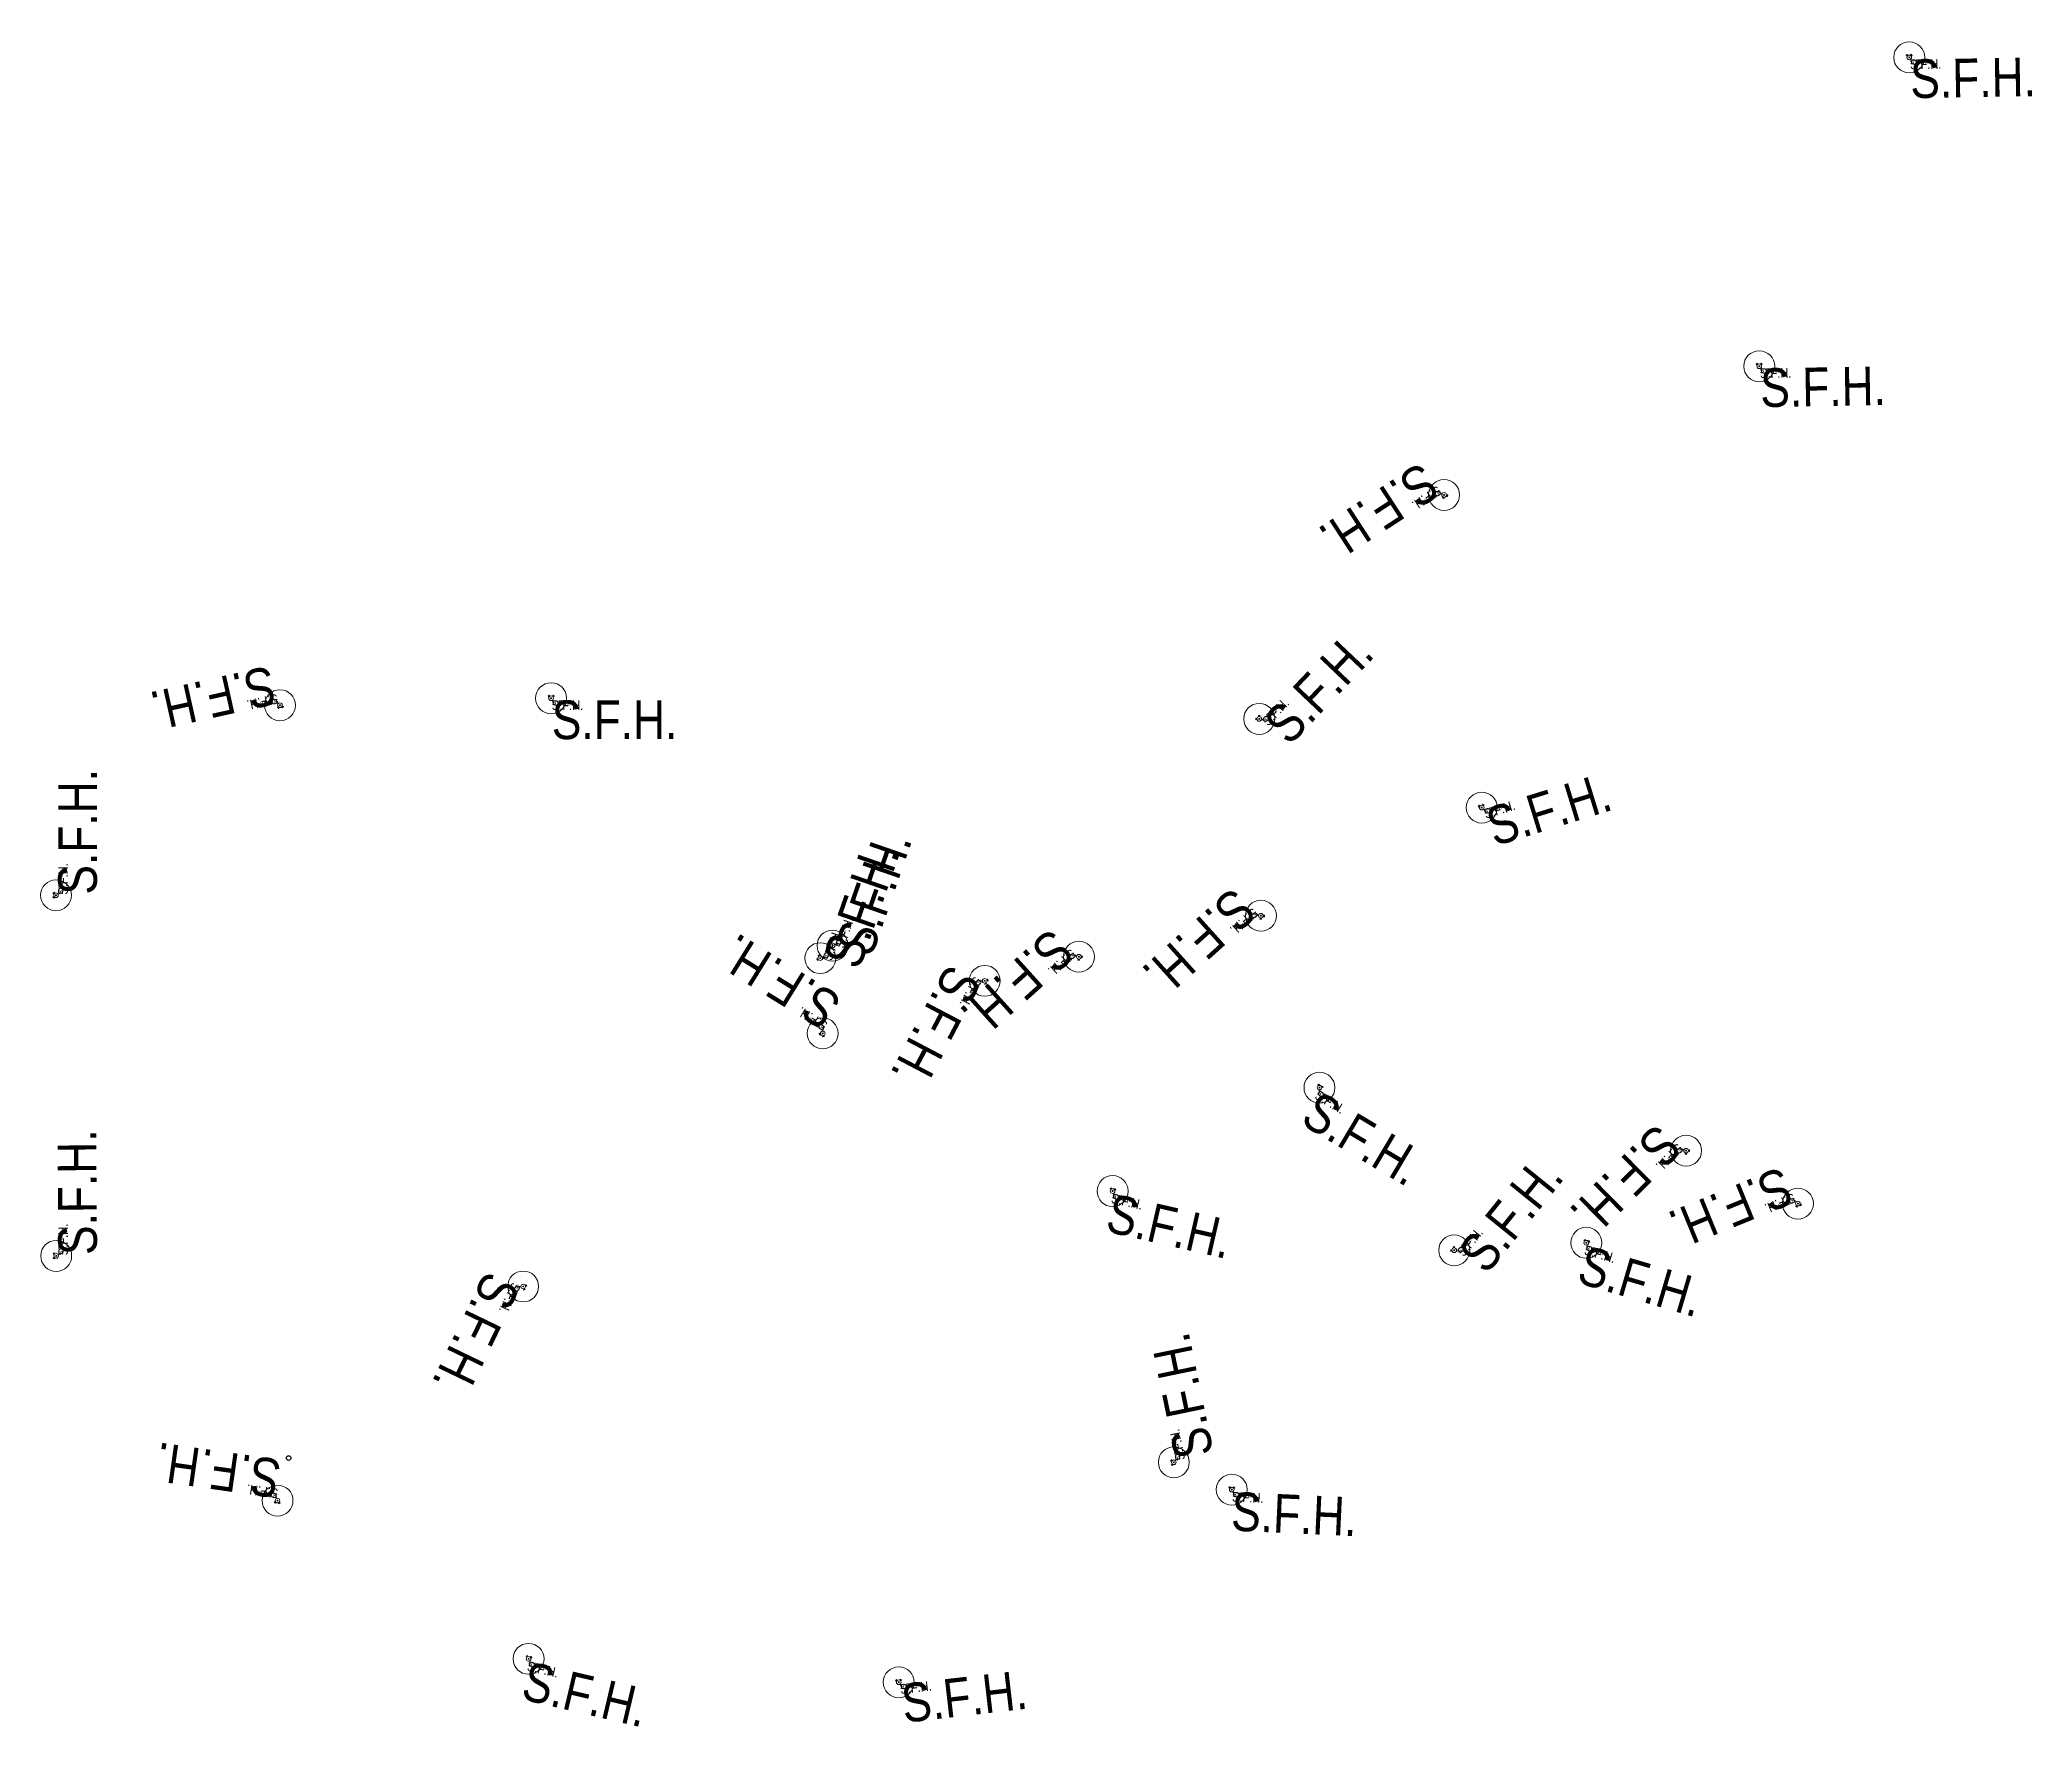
# Model space of a CAD drawing. Extents: x 833959 to 834474, y 817753 to 818189.
import ezdxf
from ezdxf.enums import TextEntityAlignment as Align

# ---------------------------------------------------------------- set-up
doc = ezdxf.new("R2010")
doc.units = 0
doc.header["$MEASUREMENT"] = 0
for name, color, linetype, lineweight in [('000-Fire Hose-b', 5, 'Continuous', 15), ('000-Fire Hose-h', 253, 'Continuous', 15), ('000-Fire Hose-text', 251, 'Continuous', 18), ('000-Fire Hose-text @ 0.005', 251, 'Continuous', 18), ('000-Fire Hose-text @ 0.25', 251, 'Continuous', 18), ('000-Fire Hose-text @ 0.5', 251, 'Continuous', 18), ('000-Fire Hose-text @ 1', 251, 'Continuous', 18), ('000-Fire Hose-text @ 4', 251, 'Continuous', 18)]:
    doc.layers.add(name, color=color, linetype=linetype, lineweight=lineweight)
doc.layers.add('000-HELP', color=30, linetype='Continuous', lineweight=15, plot=False)
doc.layers.add('EVA-DIM$0$DLN030_1', color=1, linetype='Continuous')
doc.styles.add('W8 sec wkcd', font='swissc.ttf', dxfattribs={"height": 3})

# ---------------------------------------------------------------- blocks, each defined once
blk = doc.blocks.new('*U2')
at = {"layer": '000-Fire Hose-text @ 0.005', "style": 'W8 sec wkcd'}
blk.add_text('S.F.H.', height=0.0125, dxfattribs=at).set_placement((0.18, -0.57), align=Align.TOP_LEFT)
at = {"layer": '000-Fire Hose-text @ 0.25', "style": 'W8 sec wkcd'}
blk.add_text('S.F.H.', height=0.625, dxfattribs=at).set_placement((0.18, -0.57), align=Align.TOP_LEFT)
at = {"layer": '000-Fire Hose-text @ 0.5', "style": 'W8 sec wkcd'}
blk.add_text('S.F.H.', height=1.25, dxfattribs=at).set_placement((0.18, -0.57), align=Align.TOP_LEFT)
at = {"layer": '000-Fire Hose-text @ 1', "style": 'W8 sec wkcd'}
blk.add_text('S.F.H.', height=2.5, dxfattribs=at).set_placement((0.18, -0.57), align=Align.TOP_LEFT)
at = {"layer": '000-Fire Hose-text @ 4', "style": 'W8 sec wkcd'}
blk.add_text('S.F.H.', height=10, dxfattribs=at).set_placement((0.18, -0.57), align=Align.TOP_LEFT)
blk = doc.blocks.new('*U1')
at = {"layer": '000-Fire Hose-h'}
h = blk.add_hatch(color=256, dxfattribs=at)
h.dxf.hatch_style = 1
edge = h.paths.add_edge_path()
edge.add_arc((0, 0), 0.125, 0, 360)
at = {"layer": '000-Fire Hose-b'}
for p, q in [((-0.46, 0.39), (-0.6, 0.53)), ((-0.39, 0.46), (-0.53, 0.6)), ((0.39, 0.46), (0.53, 0.6)), ((0.46, 0.39), (0.6, 0.53))]:
    blk.add_line(p, q, dxfattribs=at)
for points in [[(-0.49, 0.78), (-0.42, 0.71), (-0.71, 0.42), (-0.78, 0.49)], [(0.49, 0.78), (0.42, 0.71), (0.71, 0.42), (0.78, 0.49)]]:
    blk.add_lwpolyline(points, close=True, dxfattribs=at)
for radius in [0.6, 0.125]:
    blk.add_circle((0, 0), radius, dxfattribs=at)
at = {"layer": '000-HELP'}
blk.add_circle((0, 0), 4, dxfattribs=at)
at = {"layer": '000-Fire Hose-text'}
blk.add_blockref('*U2', (0, 0), dxfattribs=at)

msp = doc.modelspace()

# ---------------------------------------------------------------- linework, layer by layer
at = {"layer": 'EVA-DIM$0$DLN030_1'}
msp.add_circle((834022.84, 817822.54, 5.18), 0.6, dxfattribs=at)

# ---------------------------------------------------------------- block references
at = {"layer": '000-Fire Hose-b'}
for p, rotation in [((834441.84, 818184.69), 0.9638610667046921), ((834403.06, 818104.82), 0.9638610667046921), ((834321.59, 818071.55), 213.0478613688415), ((834273.79, 818013.64), 46.44579812154485), ((834020.62, 818017.18, 5.89), 192.5779053863844), ((834331.32, 817990.7, -0.19), 17.1951806044089), ((833962.71, 817968.04, 5.84), 89.97484989149777), ((834163.48, 817955.03, 3.96), 70.88424703589956), ((834160.31, 817951.78, -0.19), 70.88424703589956), ((834274.23, 817962.75), 221.9709618629621), ((834227.16, 817952.16, 11.37), 221.9709618629621), ((834160.93, 817932.33, 6.44), 148.1947406778054), ((834202.82, 817945.92, 11.39), 242.2780882376652), ((834289.37, 817918.3, 5.67), 329.2194393822577), ((834384.15, 817902.01, -0.19), 224.6735038341157), ((833962.76, 817874.8, 5.1), 90.4151651469866), ((834324.2, 817876.25, 5.75), 51.05985730580434), ((834413.05, 817888.32, -0.19), 202.2238275044739), ((834235.88, 817891.55, 6.04), 347.1461738670048), ((834358.35, 817878.19, -0.19), 343.6277124268503), ((834083.49, 817866.89, 5.74), 244.2054611310777), ((834251.71, 817821.43, 5.59), 101.6778593180614), ((834019.98, 817811.53, 5.71), 171.91460530127), ((834266.7, 817814.36), 357.3840834638179), ((834084.88, 817770.62, 5.66), 346.7522092505082), ((834180.59, 817764.55, 5.64), 6.559293363502451)]:
    msp.add_blockref('*U1', p, dxfattribs=dict(at, rotation=rotation))
msp.add_blockref('*U1', (834090.72, 818018.99, 6.44), dxfattribs=at)

doc.saveas('drawing.dxf')
